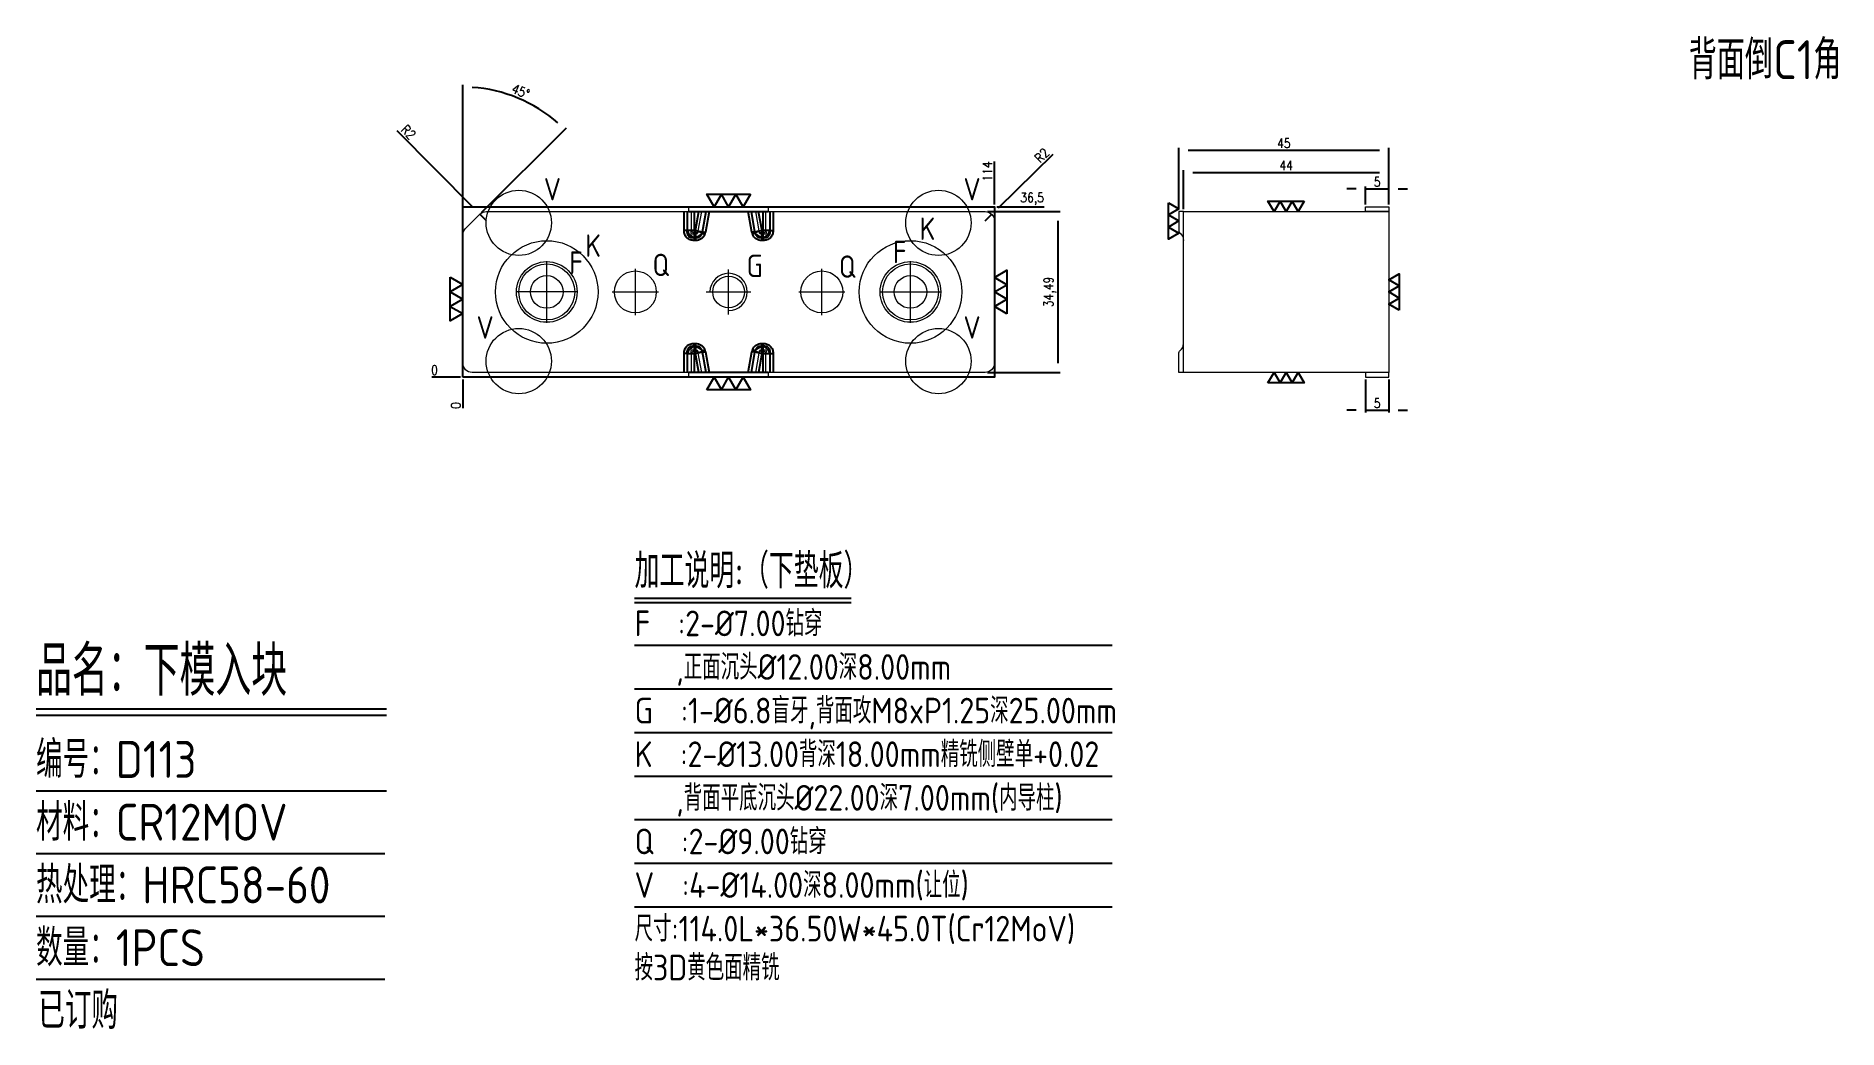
# Model space of a CAD drawing. Header units: millimetres. Extents: x 103883 to 104269, y -5203 to -4990.
import ezdxf
from ezdxf.enums import TextEntityAlignment as Align

# ---------------------------------------------------------------- set-up
doc = ezdxf.new("R2010")
doc.units = ezdxf.units.MM
for name, pattern in [('CENTER', [0]), ('DASHED', [0]), ('HIDDEN', [0])]:
    doc.linetypes.add(name, pattern=pattern)
for name, color, linetype in [('DIM', 4, 'Continuous'), ('LB_P', 2, 'Continuous'), ('PRESS', 3, 'Continuous'), ('TEXT', 4, 'Continuous')]:
    doc.layers.add(name, color=color, linetype=linetype)
doc.styles.add('gbenor', font='gbenor.shx', dxfattribs={"bigfont": 'gbcbig.shx'})
doc.styles.get("Standard").update_dxf_attribs({"font": 'txt.shx', "width": 0.85, "bigfont": 'ctxt.shx'})
doc.dimstyles.new('T-2-WX', dxfattribs={"dimtxt": 2, "dimasz": 2, "dimexe": 0.5, "dimexo": 0.5, "dimgap": 0.5, "dimtad": 1, "dimtxsty": 'Standard', "dimblk": 'OPEN30', "dimcen": 0, "dimazin": 3, "dimtfac": 1, "dimtmove": 0, "dimatfit": 3, "dimldrblk": 'OPEN30', "dimlwd": -1, "dimlwe": -1})

# ---------------------------------------------------------------- blocks, each defined once
blk = doc.blocks.new('*D7579')
at = {"layer": 'Defpoints', "color": 0}
for p in [(104173.15, -5014.48), (104173.15, -5026.64), (104128.15, -5027.64)]:
    blk.add_point(p, dxfattribs=at)
at = {"layer": 'DIM', "color": 0, "linetype": 'Continuous'}
for p, q in [((104128.15, -5027.14), (104128.15, -5013.98)), ((104130.15, -5014.48), (104171.15, -5014.48)), ((104173.15, -5026.14), (104173.15, -5013.98))]:
    blk.add_line(p, q, dxfattribs=at)
at = {"layer": 'DIM', "color": 0, "insert": (104150.65, -5012.98), "char_height": 2, "attachment_point": 5}
blk.add_mtext('45', dxfattribs=at)
blk = doc.blocks.new('_Open30')
blk = doc.blocks.new('*D7580')
at = {"layer": 'Defpoints', "color": 0}
for p in [(104173.15, -5022.77), (104168.15, -5026.64), (104173.15, -5026.64)]:
    blk.add_point(p, dxfattribs=at)
at = {"layer": 'DIM', "color": 0, "linetype": 'Continuous'}
for p, q in [((104166.15, -5022.77), (104164.15, -5022.77)), ((104168.15, -5026.14), (104168.15, -5022.27)), ((104168.15, -5022.77), (104173.15, -5022.77)), ((104173.15, -5026.14), (104173.15, -5022.27)), ((104175.15, -5022.77), (104177.15, -5022.77))]:
    blk.add_line(p, q, dxfattribs=at)
at = {"layer": 'DIM', "color": 0, "insert": (104170.65, -5021.27), "char_height": 2, "attachment_point": 5}
blk.add_mtext('5', dxfattribs=at)
blk = doc.blocks.new('*D7581')
at = {"layer": 'Defpoints', "color": 0}
for p in [(104168.15, -5063.13), (104173.15, -5063.13), (104173.15, -5070.22)]:
    blk.add_point(p, dxfattribs=at)
at = {"layer": 'DIM', "color": 0, "linetype": 'Continuous'}
for p, q in [((104168.15, -5063.63), (104168.15, -5070.72)), ((104173.15, -5063.63), (104173.15, -5070.72)), ((104166.15, -5070.22), (104164.15, -5070.22)), ((104168.15, -5070.22), (104173.15, -5070.22)), ((104175.15, -5070.22), (104177.15, -5070.22))]:
    blk.add_line(p, q, dxfattribs=at)
at = {"layer": 'DIM', "color": 0, "insert": (104170.65, -5068.72), "char_height": 2, "attachment_point": 5}
blk.add_mtext('5', dxfattribs=at)
blk = doc.blocks.new('*D7582')
at = {"layer": 'Defpoints', "color": 0}
for p in [(104173.15, -5019.25), (104173.15, -5026.64), (104129.15, -5027.64)]:
    blk.add_point(p, dxfattribs=at)
at = {"layer": 'DIM', "color": 0, "linetype": 'Continuous'}
for p, q in [((104129.15, -5027.14), (104129.15, -5018.75)), ((104131.15, -5019.25), (104171.15, -5019.25)), ((104173.15, -5026.14), (104173.15, -5018.75))]:
    blk.add_line(p, q, dxfattribs=at)
at = {"layer": 'DIM', "color": 0, "insert": (104151.15, -5017.75), "char_height": 2, "attachment_point": 5}
blk.add_mtext('44', dxfattribs=at)
blk = doc.blocks.new('*D7583')
at = {"layer": 'Defpoints', "color": 0}
for p in [(104088.59, -5026.64), (104093.59, -5026.64), (103974.59, -5063.14)]:
    blk.add_point(p, dxfattribs=at)
at = {"layer": 'DIM', "color": 0, "linetype": 'Continuous'}
blk.add_line((104089.09, -5026.64), (104099.27, -5026.64), dxfattribs=at)
at = {"layer": 'DIM', "color": 0, "insert": (104096.68, -5024.95), "char_height": 2, "attachment_point": 5}
blk.add_mtext('36,5', dxfattribs=at)
blk = doc.blocks.new('*D7584')
at = {"layer": 'Defpoints', "color": 0}
for p in [(103969.59, -5063.14), (103974.59, -5063.14), (103974.59, -5063.14)]:
    blk.add_point(p, dxfattribs=at)
at = {"layer": 'DIM', "color": 0, "linetype": 'Continuous'}
blk.add_line((103974.09, -5063.14), (103967.95, -5063.14), dxfattribs=at)
at = {"layer": 'DIM', "color": 0, "insert": (103968.52, -5061.64), "char_height": 2, "attachment_point": 5}
blk.add_mtext('0', dxfattribs=at)
blk = doc.blocks.new('*D7585')
at = {"layer": 'Defpoints', "color": 0}
for p in [(103974.59, -5063.14), (103974.59, -5063.14), (103974.59, -5068.14)]:
    blk.add_point(p, dxfattribs=at)
at = {"layer": 'DIM', "color": 0, "linetype": 'Continuous'}
blk.add_line((103974.59, -5063.64), (103974.59, -5069.77), dxfattribs=at)
at = {"layer": 'DIM', "color": 0, "insert": (103973.09, -5069.21), "char_height": 2, "attachment_point": 5, "rotation": 90}
blk.add_mtext('0', dxfattribs=at)
blk = doc.blocks.new('*D7586')
at = {"layer": 'Defpoints', "color": 0}
for p in [(104088.59, -5021.64), (104088.59, -5026.64), (103974.59, -5063.14)]:
    blk.add_point(p, dxfattribs=at)
at = {"layer": 'DIM', "color": 0, "linetype": 'Continuous'}
blk.add_line((104088.59, -5026.14), (104088.59, -5016.93), dxfattribs=at)
at = {"layer": 'DIM', "color": 0, "insert": (104087.09, -5019.04), "char_height": 2, "attachment_point": 5, "rotation": 90}
blk.add_mtext('114', dxfattribs=at)
blk = doc.blocks.new('*D7587')
at = {"layer": 'Defpoints', "color": 0}
for p in [(104086.59, -5029.64), (104088.01, -5028.24)]:
    blk.add_point(p, dxfattribs=at)
at = {"layer": 'DIM', "color": 0, "linetype": 'Continuous'}
for p, q in [((104089.44, -5026.84), (104101.16, -5015.34)), ((104086.59, -5029.64), (104088.01, -5028.24))]:
    blk.add_line(p, q, dxfattribs=at)
at = {"layer": 'DIM', "color": 0, "insert": (104098.77, -5015.59), "char_height": 2, "attachment_point": 5, "rotation": 44.462}
blk.add_mtext('R2', dxfattribs=at)
blk = doc.blocks.new('*D7588')
at = {"layer": 'Defpoints', "color": 0}
for p in [(103990.03, -5005.11), (103975.17, -5031.28), (103978.22, -5028.23), (103974.59, -5032.69), (103974.59, -5060.13)]:
    blk.add_point(p, dxfattribs=at)
at = {"layer": 'DIM', "color": 0, "linetype": 'Continuous'}
for p, q in [((103974.59, -5031.36), (103974.59, -5000.47)), ((103978.57, -5027.87), (103996.79, -5009.66))]:
    blk.add_line(p, q, dxfattribs=at)
blk.add_arc((103974.59, -5031.86), 30.9, 48.7097, 86.2903, dxfattribs=at)
at = {"layer": 'DIM', "color": 0, "insert": (103987, -5001.89), "char_height": 2, "attachment_point": 5, "rotation": 337.5}
blk.add_mtext('45%%d', dxfattribs=at)
blk = doc.blocks.new('*D7589')
at = {"layer": 'Defpoints', "color": 0}
for p in [(103978.23, -5028.22), (103979.63, -5029.64)]:
    blk.add_point(p, dxfattribs=at)
at = {"layer": 'DIM', "color": 0, "linetype": 'Continuous'}
for p, q in [((103976.82, -5026.8), (103960.52, -5010.36)), ((103979.63, -5029.64), (103978.23, -5028.22))]:
    blk.add_line(p, q, dxfattribs=at)
at = {"layer": 'DIM', "color": 0, "insert": (103962.91, -5010.63), "char_height": 2, "attachment_point": 5, "rotation": 314.741}
blk.add_mtext('R2', dxfattribs=at)
blk = doc.blocks.new('*D7590')
at = {"layer": 'Defpoints', "color": 0}
for p in [(104086.59, -5027.64), (104086.59, -5062.13), (104102.19, -5062.13)]:
    blk.add_point(p, dxfattribs=at)
at = {"layer": 'DIM', "color": 0}
for p, q in [((104087.09, -5027.64), (104102.69, -5027.64)), ((104102.19, -5029.64), (104102.19, -5060.13)), ((104087.09, -5062.13), (104102.69, -5062.13))]:
    blk.add_line(p, q, dxfattribs=at)
at = {"layer": 'DIM', "color": 0, "insert": (104100.5, -5044.89), "char_height": 2, "attachment_point": 5, "rotation": 90}
blk.add_mtext('34,49', dxfattribs=at)

msp = doc.modelspace()

# ---------------------------------------------------------------- linework, layer by layer
at = {"layer": 'DIM', "color": 4, "linetype": 'Continuous', "lineweight": 25}
for p, q in [((103883.062, -5134.228), (103958.214, -5134.228)), ((103883.062, -5135.613), (103958.214, -5135.613)), ((103883.062, -5151.838), (103958.214, -5151.838)), ((103883.062, -5165.293), (103957.888, -5165.293)), ((103883.062, -5178.748), (103957.888, -5178.748)), ((103883.062, -5192.203), (103957.888, -5192.203))]:
    msp.add_line(p, q, dxfattribs=at)
at = {"layer": 'DIM', "color": 4}
for points in [[(104036.263, -5023.941), (104034.704, -5026.641), (104033.145, -5023.941), (104031.586, -5026.641), (104030.028, -5023.941), (104028.469, -5026.641), (104026.91, -5023.941), (104036.263, -5023.941)], [(103971.886, -5041.735), (103974.586, -5043.294), (103971.886, -5044.853), (103974.586, -5046.412), (103971.886, -5047.971), (103974.586, -5049.529), (103971.886, -5051.088), (103971.886, -5041.735)], [(104091.286, -5049.568), (104088.586, -5048.009), (104091.286, -5046.45), (104088.586, -5044.891), (104091.286, -5043.333), (104088.586, -5041.774), (104091.286, -5040.215), (104091.286, -5049.568)], [(104026.91, -5065.834), (104028.469, -5063.134), (104030.028, -5065.834), (104031.586, -5063.134), (104033.145, -5065.834), (104034.704, -5063.134), (104036.263, -5065.834), (104026.91, -5065.834)]]:
    msp.add_lwpolyline(points, close=True, dxfattribs=at)
at = {"layer": 'LB_P', "linetype": 'Continuous', "lineweight": 25}
for p, q in [((104022.052, -5031.697), (104022.052, -5027.641)), ((104022.665, -5027.641), (104022.665, -5031.697)), ((104024.197, -5027.641), (104024.197, -5031.697)), ((104024.491, -5031.697), (104025.213, -5027.601)), ((104026, -5031.963), (104026.761, -5027.641)), ((104027.384, -5027.641), (104026.603, -5032.069)), ((104036.57, -5032.069), (104035.789, -5027.641)), ((104036.411, -5027.641), (104037.173, -5031.963)), ((104037.96, -5027.601), (104038.682, -5031.697)), ((104038.976, -5031.697), (104038.976, -5027.641)), ((104040.508, -5031.697), (104040.508, -5027.641)), ((104041.12, -5027.641), (104041.12, -5031.697)), ((104022.665, -5031.697), (104022.052, -5031.697)), ((104022.665, -5031.697), (104022.052, -5031.697)), ((104022.052, -5031.697), (104022.052, -5031.697)), ((104024.197, -5031.697), (104022.665, -5031.697)), ((104024.197, -5031.697), (104024.491, -5031.697)), ((104024.197, -5031.697), (104024.197, -5033.229)), ((104024.197, -5033.229), (104024.491, -5033.229)), ((104024.197, -5033.229), (104024.197, -5033.841)), ((104024.197, -5033.229), (104024.197, -5033.841)), ((104024.197, -5033.841), (104024.197, -5033.841)), ((104024.491, -5033.841), (104024.197, -5033.841)), ((104024.491, -5031.697), (104026, -5031.963)), ((104024.491, -5031.697), (104024.491, -5033.229)), ((104024.491, -5033.229), (104024.491, -5033.841)), ((104024.491, -5033.229), (104024.491, -5033.841)), ((104025.908, -5032.278), (104026.475, -5032.51)), ((104026, -5031.963), (104026.603, -5032.069)), ((104037.173, -5031.963), (104036.57, -5032.069)), ((104037.265, -5032.278), (104036.698, -5032.51)), ((104037.173, -5031.963), (104038.682, -5031.697)), ((104038.682, -5033.229), (104038.681, -5033.841)), ((104038.682, -5031.697), (104038.976, -5031.697)), ((104038.682, -5033.229), (104038.682, -5031.697)), ((104038.682, -5033.229), (104038.976, -5033.229)), ((104038.682, -5033.229), (104038.682, -5033.841)), ((104038.976, -5033.841), (104038.682, -5033.841)), ((104040.508, -5031.697), (104038.976, -5031.697)), ((104038.976, -5033.229), (104038.976, -5031.697)), ((104038.976, -5033.229), (104038.976, -5033.841)), ((104038.976, -5033.229), (104038.976, -5033.841)), ((104038.976, -5033.841), (104038.976, -5033.841)), ((104040.508, -5031.697), (104041.12, -5031.697)), ((104040.508, -5031.697), (104041.12, -5031.697)), ((104041.12, -5031.697), (104041.12, -5031.697)), ((104022.665, -5058.078), (104022.052, -5058.078)), ((104022.052, -5062.134), (104022.052, -5058.078)), ((104022.052, -5058.078), (104022.052, -5058.078)), ((104022.665, -5058.078), (104022.052, -5058.078)), ((104022.665, -5058.078), (104024.197, -5058.078)), ((104022.665, -5058.078), (104022.665, -5062.134)), ((104024.197, -5056.546), (104024.197, -5055.934)), ((104024.197, -5055.934), (104024.197, -5055.934)), ((104024.197, -5056.546), (104024.197, -5055.934)), ((104024.197, -5055.934), (104024.491, -5055.934)), ((104024.197, -5056.546), (104024.197, -5058.078)), ((104024.491, -5056.546), (104024.197, -5056.546)), ((104024.197, -5058.078), (104024.197, -5062.134)), ((104024.491, -5058.078), (104024.197, -5058.078)), ((104024.491, -5056.546), (104024.491, -5055.934)), ((104024.491, -5056.546), (104024.491, -5055.934)), ((104024.491, -5056.546), (104024.491, -5058.078)), ((104026, -5057.812), (104024.491, -5058.078)), ((104025.213, -5062.175), (104024.491, -5058.078)), ((104025.908, -5057.497), (104026.475, -5057.265)), ((104026, -5057.812), (104026.603, -5057.706)), ((104026.761, -5062.134), (104026, -5057.812)), ((104026.603, -5057.706), (104027.384, -5062.134)), ((104035.789, -5062.134), (104036.57, -5057.706)), ((104037.173, -5057.812), (104036.411, -5062.134)), ((104037.173, -5057.812), (104036.57, -5057.706)), ((104037.265, -5057.497), (104036.698, -5057.265)), ((104038.682, -5058.078), (104037.173, -5057.812)), ((104038.682, -5058.078), (104037.967, -5062.134)), ((104038.682, -5056.546), (104038.681, -5055.934)), ((104038.682, -5056.546), (104038.682, -5055.934)), ((104038.682, -5055.934), (104038.976, -5055.934)), ((104038.682, -5058.078), (104038.682, -5056.546)), ((104038.976, -5056.546), (104038.682, -5056.546)), ((104038.976, -5058.078), (104038.682, -5058.078)), ((104038.976, -5056.546), (104038.976, -5055.934)), ((104038.976, -5055.934), (104038.976, -5055.934)), ((104038.976, -5056.546), (104038.976, -5055.934)), ((104038.976, -5058.078), (104038.976, -5056.546)), ((104038.976, -5062.134), (104038.976, -5058.078)), ((104038.976, -5058.078), (104040.508, -5058.078)), ((104040.508, -5062.134), (104040.508, -5058.078)), ((104040.508, -5058.078), (104041.12, -5058.078)), ((104040.508, -5058.078), (104041.12, -5058.078)), ((104041.12, -5058.078), (104041.12, -5062.134)), ((104041.12, -5058.078), (104041.12, -5058.078))]:
    msp.add_line(p, q, dxfattribs=at)
at = {"layer": 'LB_P', "linetype": 'Continuous', "lineweight": 18}
for p, q in [((104022.052, -5031.697), (104022.052, -5027.641)), ((104023.584, -5027.641), (104023.584, -5031.697)), ((104024.197, -5027.641), (104024.197, -5031.697)), ((104024.491, -5031.697), (104025.213, -5027.601)), ((104025.094, -5031.803), (104025.829, -5027.634)), ((104027.384, -5027.641), (104026.603, -5032.069)), ((104036.57, -5032.069), (104035.789, -5027.641)), ((104037.344, -5027.634), (104038.079, -5031.803)), ((104037.96, -5027.601), (104038.682, -5031.697)), ((104038.976, -5031.697), (104038.976, -5027.641)), ((104039.588, -5031.697), (104039.588, -5027.641)), ((104041.12, -5027.641), (104041.12, -5031.697)), ((104023.584, -5031.697), (104022.052, -5031.697)), ((104023.584, -5031.697), (104022.052, -5031.697)), ((104022.052, -5031.697), (104022.052, -5031.697)), ((104024.197, -5031.697), (104023.584, -5031.697)), ((104024.197, -5031.697), (104024.491, -5031.697)), ((104024.197, -5031.697), (104024.197, -5032.309)), ((104024.197, -5032.309), (104024.197, -5033.841)), ((104024.197, -5032.309), (104024.491, -5032.309)), ((104024.197, -5032.309), (104024.197, -5033.841)), ((104024.491, -5033.841), (104024.197, -5033.841)), ((104024.197, -5033.841), (104024.197, -5033.841)), ((104024.491, -5031.697), (104024.491, -5032.309)), ((104024.491, -5031.697), (104025.094, -5031.803)), ((104024.491, -5032.309), (104024.491, -5033.841)), ((104024.491, -5032.309), (104024.491, -5033.841)), ((104024.491, -5032.309), (104024.491, -5032.309)), ((104025.058, -5031.929), (104026.475, -5032.51)), ((104025.094, -5031.803), (104026.603, -5032.069)), ((104038.079, -5031.803), (104036.57, -5032.069)), ((104038.115, -5031.929), (104036.698, -5032.51)), ((104038.079, -5031.803), (104038.682, -5031.697)), ((104038.682, -5032.309), (104038.681, -5033.841)), ((104038.682, -5031.697), (104038.976, -5031.697)), ((104038.682, -5032.309), (104038.682, -5031.697)), ((104038.682, -5032.309), (104038.976, -5032.309)), ((104038.682, -5032.309), (104038.682, -5033.841)), ((104038.682, -5032.309), (104038.682, -5032.309)), ((104038.976, -5033.841), (104038.682, -5033.841)), ((104038.976, -5032.309), (104038.976, -5031.697)), ((104039.588, -5031.697), (104038.976, -5031.697)), ((104038.976, -5032.309), (104038.976, -5033.841)), ((104038.976, -5032.309), (104038.976, -5033.841)), ((104038.976, -5033.841), (104038.976, -5033.841)), ((104039.588, -5031.697), (104041.12, -5031.697)), ((104039.588, -5031.697), (104041.12, -5031.697)), ((104041.12, -5031.697), (104041.12, -5031.697)), ((104023.584, -5058.078), (104022.052, -5058.078)), ((104023.584, -5058.078), (104022.052, -5058.078)), ((104022.052, -5058.078), (104022.052, -5058.078)), ((104022.052, -5062.134), (104022.052, -5058.078)), ((104023.584, -5058.078), (104024.197, -5058.078)), ((104023.584, -5058.078), (104023.584, -5062.134)), ((104024.197, -5057.466), (104024.197, -5055.934)), ((104024.197, -5057.466), (104024.197, -5055.934)), ((104024.197, -5055.934), (104024.491, -5055.934)), ((104024.197, -5055.934), (104024.197, -5055.934)), ((104024.197, -5057.466), (104024.197, -5058.078)), ((104024.491, -5057.466), (104024.197, -5057.466)), ((104024.197, -5058.078), (104024.197, -5062.134)), ((104024.491, -5058.078), (104024.197, -5058.078)), ((104024.491, -5057.466), (104024.491, -5055.934)), ((104024.491, -5057.466), (104024.491, -5055.934)), ((104024.491, -5057.466), (104024.491, -5058.078)), ((104024.491, -5057.466), (104024.491, -5057.466)), ((104025.094, -5057.972), (104024.491, -5058.078)), ((104025.213, -5062.175), (104024.491, -5058.078)), ((104025.058, -5057.846), (104026.475, -5057.265)), ((104025.094, -5057.972), (104026.603, -5057.706)), ((104025.829, -5062.141), (104025.094, -5057.972)), ((104026.603, -5057.706), (104027.384, -5062.134)), ((104035.789, -5062.134), (104036.57, -5057.706)), ((104038.079, -5057.972), (104036.57, -5057.706)), ((104038.115, -5057.846), (104036.698, -5057.265)), ((104038.079, -5057.972), (104037.344, -5062.141)), ((104038.682, -5058.078), (104037.967, -5062.134)), ((104038.682, -5058.078), (104038.079, -5057.972)), ((104038.682, -5057.466), (104038.681, -5055.934)), ((104038.682, -5057.466), (104038.682, -5055.934)), ((104038.682, -5055.934), (104038.976, -5055.934)), ((104038.682, -5058.078), (104038.682, -5057.466)), ((104038.976, -5057.466), (104038.682, -5057.466)), ((104038.682, -5057.466), (104038.682, -5057.466)), ((104038.976, -5058.078), (104038.682, -5058.078)), ((104038.976, -5057.466), (104038.976, -5055.934)), ((104038.976, -5057.466), (104038.976, -5055.934)), ((104038.976, -5055.934), (104038.976, -5055.934)), ((104038.976, -5058.078), (104038.976, -5057.466)), ((104038.976, -5062.134), (104038.976, -5058.078)), ((104038.976, -5058.078), (104039.588, -5058.078)), ((104039.588, -5058.078), (104041.12, -5058.078)), ((104039.588, -5062.134), (104039.588, -5058.078)), ((104039.588, -5058.078), (104041.12, -5058.078)), ((104041.12, -5058.078), (104041.12, -5062.134)), ((104041.12, -5058.078), (104041.12, -5058.078))]:
    msp.add_line(p, q, dxfattribs=at)
at = {"layer": 'LB_P', "linetype": 'Continuous'}
for p, q in [((104023.086, -5027.641), (104040.086, -5027.641)), ((104040.086, -5062.134), (104023.086, -5062.134))]:
    msp.add_line(p, q, dxfattribs=at)
at = {"layer": 'LB_P', "linetype": 'Continuous', "lineweight": 15}
for p, q in [((103992.586, -5051.488), (103992.586, -5038.288)), ((104070.586, -5051.488), (104070.586, -5038.288)), ((103999.186, -5044.888), (103985.986, -5044.888)), ((104063.986, -5044.888), (104077.186, -5044.888))]:
    msp.add_line(p, q, dxfattribs=at)
at = {"layer": 'LB_P', "color": 4, "linetype": 'CENTER', "lineweight": 15}
for p, q in [((104011.586, -5049.838), (104011.586, -5039.938)), ((104031.586, -5049.688), (104031.586, -5040.088)), ((104051.586, -5049.838), (104051.586, -5039.938)), ((104006.636, -5044.888), (104016.536, -5044.888)), ((104026.786, -5044.888), (104036.386, -5044.888)), ((104046.636, -5044.888), (104056.536, -5044.888))]:
    msp.add_line(p, q, dxfattribs=at)
at = {"layer": 'LB_P', "linetype": 'Continuous', "lineweight": 15}
msp.add_lwpolyline([(104023.086, -5027.641), (104023.086, -5026.641), (104040.086, -5026.641), (104040.086, -5027.641), (104086.586, -5027.641, -0.4142136), (104088.586, -5029.641), (104088.586, -5060.134, -0.4142136), (104086.586, -5062.134), (104040.086, -5062.134), (104040.086, -5063.134), (104023.086, -5063.134), (104023.086, -5062.134), (103976.586, -5062.134, -0.4142136), (103974.586, -5060.134), (103974.586, -5032.69, -0.1989124), (103975.172, -5031.276), (103978.221, -5028.227, -0.1989124), (103979.635, -5027.641)], format="xyb", close=True, dxfattribs=at)
for points in [[(104168.15, -5026.641), (104173.15, -5026.641), (104173.15, -5027.641), (104168.15, -5027.641)], [(104129.15, -5062.134), (104129.15, -5027.641), (104173.15, -5027.641), (104173.15, -5062.134)], [(104168.15, -5063.134), (104173.15, -5063.134), (104173.15, -5062.134), (104168.15, -5062.134)]]:
    msp.add_lwpolyline(points, close=True, dxfattribs=at)
at = {"layer": 'LB_P', "linetype": 'Continuous', "lineweight": 15, "elevation": 0}
for points in [[(104129.15, -5027.641), (104128.15, -5027.641), (104128.15, -5031.697, 0.2216709), (104128.436, -5032.309, -0.2216709), (104129.15, -5033.841)], [(104129.15, -5062.134), (104128.15, -5062.134), (104128.15, -5058.078, -0.2216709), (104128.436, -5057.466, 0.2216709), (104129.15, -5055.934)]]:
    msp.add_lwpolyline(points, format="xyb", dxfattribs=at)
at = {"layer": 'LB_P', "linetype": 'Continuous', "lineweight": 25, "flags": 128}
for points in [[(104024.491, -5033.229), (104024.491, -5033.229), (104024.491, -5033.229), (104024.491, -5033.229), (104024.491, -5033.229), (104024.491, -5033.229), (104024.491, -5033.229), (104024.491, -5033.229), (104024.491, -5033.229)], [(104024.491, -5033.841), (104024.491, -5033.841), (104024.491, -5033.841), (104024.491, -5033.841), (104024.491, -5033.841), (104024.491, -5033.841), (104024.491, -5033.841), (104024.491, -5033.841), (104024.491, -5033.841)], [(104038.682, -5033.841), (104038.682, -5033.841), (104038.682, -5033.841), (104038.682, -5033.841), (104038.682, -5033.841), (104038.682, -5033.841), (104038.682, -5033.841), (104038.682, -5033.841), (104038.681, -5033.841)], [(104038.682, -5033.229), (104038.682, -5033.229), (104038.682, -5033.229), (104038.682, -5033.229), (104038.682, -5033.229), (104038.682, -5033.229), (104038.682, -5033.229), (104038.682, -5033.229), (104038.682, -5033.229)], [(104024.491, -5055.934), (104024.491, -5055.934), (104024.491, -5055.934), (104024.491, -5055.934), (104024.491, -5055.934), (104024.491, -5055.934), (104024.491, -5055.934), (104024.491, -5055.934), (104024.491, -5055.934)], [(104024.491, -5056.546), (104024.491, -5056.546), (104024.491, -5056.546), (104024.491, -5056.546), (104024.491, -5056.546), (104024.491, -5056.546), (104024.491, -5056.546), (104024.491, -5056.546), (104024.491, -5056.546)], [(104038.681, -5055.934), (104038.682, -5055.934), (104038.682, -5055.934), (104038.682, -5055.934), (104038.682, -5055.934), (104038.682, -5055.934), (104038.682, -5055.934), (104038.682, -5055.934), (104038.682, -5055.934)], [(104038.682, -5056.546), (104038.682, -5056.546), (104038.682, -5056.546), (104038.682, -5056.546), (104038.682, -5056.546), (104038.682, -5056.546), (104038.682, -5056.546), (104038.682, -5056.546), (104038.682, -5056.546)]]:
    msp.add_lwpolyline(points, dxfattribs=at)
at = {"layer": 'LB_P', "linetype": 'Continuous', "lineweight": 18, "flags": 128}
for points in [[(104024.491, -5033.841), (104024.491, -5033.841), (104024.491, -5033.841), (104024.491, -5033.841), (104024.491, -5033.841), (104024.491, -5033.841), (104024.491, -5033.841), (104024.491, -5033.841), (104024.491, -5033.841)], [(104038.682, -5033.841), (104038.682, -5033.841), (104038.682, -5033.841), (104038.682, -5033.841), (104038.682, -5033.841), (104038.682, -5033.841), (104038.682, -5033.841), (104038.682, -5033.841), (104038.681, -5033.841)], [(104024.491, -5055.934), (104024.491, -5055.934), (104024.491, -5055.934), (104024.491, -5055.934), (104024.491, -5055.934), (104024.491, -5055.934), (104024.491, -5055.934), (104024.491, -5055.934), (104024.491, -5055.934)], [(104038.681, -5055.934), (104038.682, -5055.934), (104038.682, -5055.934), (104038.682, -5055.934), (104038.682, -5055.934), (104038.682, -5055.934), (104038.682, -5055.934), (104038.682, -5055.934), (104038.682, -5055.934)]]:
    msp.add_lwpolyline(points, dxfattribs=at)
at = {"layer": 'LB_P', "color": 94, "linetype": 'Continuous', "lineweight": 15}
for centre in [(103986.586, -5030.067), (104076.586, -5030.067), (103986.586, -5059.708), (104076.586, -5059.708)]:
    msp.add_circle(centre, 7, dxfattribs=at)
at = {"layer": 'LB_P', "linetype": 'HIDDEN', "lineweight": 15}
for centre, radius in [((103992.586, -5044.888), 11), ((104070.586, -5044.888), 11), ((103992.586, -5044.888), 6.5), ((104070.586, -5044.888), 6.5)]:
    msp.add_circle(centre, radius, dxfattribs=at)
at = {"layer": 'LB_P', "linetype": 'Continuous', "lineweight": 15}
for centre, radius in [((103992.586, -5044.888), 6), ((104070.586, -5044.888), 6), ((103992.586, -5044.888), 3.5), ((104011.586, -5044.888), 4.5), ((104051.586, -5044.888), 4.5), ((104070.586, -5044.888), 3.5)]:
    msp.add_circle(centre, radius, dxfattribs=at)
at = {"layer": 'LB_P', "color": 4, "linetype": 'DASHED', "lineweight": 15}
msp.add_circle((104031.586, -5044.888), 3.4, dxfattribs=at)
at = {"layer": 'LB_P', "linetype": 'Continuous', "lineweight": 25}
for centre, radius, start, end in [((104025.361, -5030.533), 2.936, 203.35432, 246.64568), ((104023.735, -5030.57), 2.764, 285.87878, 321.8461), ((104024.491, -5031.697), 1.532, 337.70914, 350), ((104024.491, -5031.697), 2.145, 337.70914, 350), ((104038.682, -5031.697), 2.145, 190, 202.29086), ((104038.682, -5031.697), 1.532, 190, 202.29086), ((104039.438, -5030.57), 2.764, 218.1539, 254.12122), ((104037.812, -5030.533), 2.936, 293.35432, 336.64568), ((104025.361, -5059.242), 2.936, 113.35432, 156.64568), ((104023.735, -5059.205), 2.764, 38.1539, 74.12122), ((104024.491, -5058.078), 1.532, 10, 22.29086), ((104024.491, -5058.078), 2.145, 10, 22.29086), ((104038.682, -5058.078), 2.145, 157.70914, 170), ((104038.682, -5058.078), 1.532, 157.70914, 170), ((104039.438, -5059.205), 2.764, 105.87878, 141.8461), ((104037.812, -5059.242), 2.936, 23.35432, 66.64568)]:
    msp.add_arc(centre, radius, start, end, dxfattribs=at)
at = {"layer": 'LB_P', "linetype": 'Continuous', "lineweight": 18}
for centre, radius, start, end in [((104024.663, -5031.231), 1.174, 203.35432, 246.64568), ((104024.189, -5031.246), 1.105, 285.87878, 321.8461), ((104024.491, -5031.697), 0.613, 337.70914, 350), ((104024.491, -5031.697), 2.145, 337.70914, 350), ((104038.682, -5031.697), 2.145, 190, 202.29086), ((104038.682, -5031.697), 0.613, 190, 202.29086), ((104038.984, -5031.246), 1.105, 218.1539, 254.12122), ((104038.51, -5031.231), 1.174, 293.35432, 336.64568), ((104024.663, -5058.544), 1.174, 113.35432, 156.64568), ((104024.189, -5058.529), 1.105, 38.1539, 74.12122), ((104024.491, -5058.078), 0.613, 10, 22.29086), ((104024.491, -5058.078), 2.145, 10, 22.29086), ((104038.682, -5058.078), 2.145, 157.70914, 170), ((104038.682, -5058.078), 0.613, 157.70914, 170), ((104038.984, -5058.529), 1.105, 105.87878, 141.8461), ((104038.51, -5058.544), 1.174, 23.35432, 66.64568)]:
    msp.add_arc(centre, radius, start, end, dxfattribs=at)
at = {"layer": 'LB_P', "color": 4, "linetype": 'DASHED', "lineweight": 15}
msp.add_arc((104031.586, -5044.888), 4, 270, 180, dxfattribs=at)
at = {"layer": 'LB_P', "linetype": 'Continuous', "lineweight": 25}
for points, knots in [([(104024.197, -5033.841), (104023.913, -5033.841), (104023.625, -5033.801), (104023.09, -5033.612), (104022.839, -5033.463), (104022.436, -5033.059), (104022.284, -5032.81), (104022.093, -5032.27), (104022.053, -5031.983), (104022.052, -5031.697)], [0, 0, 0, 0, 0.25, 0.25, 0.5, 0.5, 0.75, 0.75, 1, 1, 1, 1]), ([(104022.665, -5031.697), (104022.661, -5031.748), (104022.652, -5031.847), (104022.652, -5031.993), (104022.662, -5032.133), (104022.681, -5032.265), (104022.711, -5032.39), (104022.75, -5032.507), (104022.798, -5032.616), (104022.855, -5032.717), (104022.921, -5032.809), (104023.021, -5032.922), (104023.171, -5033.042), (104023.385, -5033.15), (104023.63, -5033.218), (104023.906, -5033.249), (104024.097, -5033.236), (104024.197, -5033.229)], [0, 0, 0, 0, 0.0597626, 0.1167584, 0.1711544, 0.2231423, 0.272942, 0.3208033, 0.3670075, 0.4118673, 0.4557238, 0.4989422, 0.5863525, 0.6777414, 0.7757786, 0.8826369, 1, 1, 1, 1]), ([(104024.491, -5033.229), (104024.534, -5033.232), (104024.617, -5033.237), (104024.741, -5033.234), (104024.861, -5033.222), (104024.976, -5033.2), (104025.086, -5033.17), (104025.19, -5033.13), (104025.289, -5033.082), (104025.414, -5033.007), (104025.557, -5032.89), (104025.704, -5032.716), (104025.826, -5032.51), (104025.88, -5032.357), (104025.908, -5032.278)], [0, 0, 0, 0, 0.0688566, 0.1353777, 0.1997982, 0.2623768, 0.3233956, 0.3831588, 0.44199, 0.5002286, 0.6171629, 0.737821, 0.8647123, 1, 1, 1, 1]), ([(104026.475, -5032.51), (104026.395, -5032.706), (104026.289, -5032.893), (104026.028, -5033.226), (104025.872, -5033.373), (104025.521, -5033.609), (104025.326, -5033.698), (104024.918, -5033.814), (104024.704, -5033.841), (104024.491, -5033.841)], [0, 0, 0, 0, 0.25, 0.25, 0.5, 0.5, 0.75, 0.75, 1, 1, 1, 1]), ([(104038.681, -5033.841), (104038.47, -5033.841), (104038.257, -5033.814), (104037.85, -5033.699), (104037.655, -5033.61), (104037.303, -5033.375), (104037.147, -5033.228), (104036.884, -5032.894), (104036.778, -5032.707), (104036.698, -5032.51)], [0, 0, 0, 0, 0.25, 0.25, 0.5, 0.5, 0.75, 0.75, 1, 1, 1, 1]), ([(104037.265, -5032.278), (104037.278, -5032.318), (104037.305, -5032.398), (104037.355, -5032.511), (104037.411, -5032.617), (104037.474, -5032.715), (104037.544, -5032.805), (104037.62, -5032.887), (104037.702, -5032.961), (104037.819, -5033.048), (104037.982, -5033.136), (104038.199, -5033.205), (104038.435, -5033.24), (104038.598, -5033.233), (104038.682, -5033.229)], [0, 0, 0, 0, 0.06885665, 0.13537771, 0.19979819, 0.26237678, 0.32339557, 0.38315877, 0.44199005, 0.50022863, 0.61716295, 0.737821, 0.86471232, 1, 1, 1, 1]), ([(104038.976, -5033.229), (104039.027, -5033.233), (104039.126, -5033.242), (104039.272, -5033.242), (104039.412, -5033.232), (104039.544, -5033.213), (104039.669, -5033.183), (104039.786, -5033.144), (104039.895, -5033.096), (104039.996, -5033.039), (104040.088, -5032.973), (104040.201, -5032.873), (104040.321, -5032.723), (104040.429, -5032.509), (104040.497, -5032.264), (104040.528, -5031.988), (104040.515, -5031.797), (104040.508, -5031.697)], [0, 0, 0, 0, 0.0597626, 0.1167584, 0.1711544, 0.2231423, 0.272942, 0.3208033, 0.3670075, 0.4118673, 0.4557238, 0.4989422, 0.5863525, 0.6777414, 0.7757786, 0.8826369, 1, 1, 1, 1]), ([(104041.12, -5031.697), (104041.12, -5031.981), (104041.08, -5032.269), (104040.891, -5032.804), (104040.742, -5033.054), (104040.338, -5033.458), (104040.089, -5033.61), (104039.549, -5033.801), (104039.262, -5033.841), (104038.976, -5033.841)], [0, 0, 0, 0, 0.25, 0.25, 0.5, 0.5, 0.75, 0.75, 1, 1, 1, 1]), ([(104022.052, -5058.078), (104022.053, -5057.794), (104022.093, -5057.506), (104022.282, -5056.971), (104022.431, -5056.721), (104022.835, -5056.317), (104023.084, -5056.165), (104023.624, -5055.974), (104023.911, -5055.934), (104024.197, -5055.934)], [0, 0, 0, 0, 0.25, 0.25, 0.5, 0.5, 0.75, 0.75, 1, 1, 1, 1]), ([(104024.197, -5056.546), (104024.146, -5056.542), (104024.047, -5056.533), (104023.901, -5056.533), (104023.761, -5056.543), (104023.629, -5056.562), (104023.504, -5056.592), (104023.387, -5056.631), (104023.278, -5056.679), (104023.177, -5056.736), (104023.085, -5056.802), (104022.972, -5056.902), (104022.852, -5057.052), (104022.744, -5057.266), (104022.676, -5057.511), (104022.645, -5057.787), (104022.658, -5057.978), (104022.665, -5058.078)], [0, 0, 0, 0, 0.0597626, 0.1167584, 0.1711544, 0.2231423, 0.272942, 0.3208033, 0.3670075, 0.4118673, 0.4557238, 0.4989422, 0.5863525, 0.6777414, 0.7757786, 0.8826369, 1, 1, 1, 1]), ([(104024.491, -5055.934), (104024.702, -5055.934), (104024.916, -5055.961), (104025.323, -5056.076), (104025.518, -5056.165), (104025.87, -5056.4), (104026.026, -5056.547), (104026.289, -5056.881), (104026.395, -5057.068), (104026.475, -5057.265)], [0, 0, 0, 0, 0.25, 0.25, 0.5, 0.5, 0.75, 0.75, 1, 1, 1, 1]), ([(104025.908, -5057.497), (104025.895, -5057.457), (104025.868, -5057.377), (104025.818, -5057.264), (104025.762, -5057.158), (104025.698, -5057.06), (104025.629, -5056.97), (104025.552, -5056.888), (104025.47, -5056.814), (104025.353, -5056.727), (104025.191, -5056.639), (104024.974, -5056.57), (104024.737, -5056.535), (104024.575, -5056.542), (104024.491, -5056.546)], [0, 0, 0, 0, 0.06885665, 0.13537771, 0.19979819, 0.26237678, 0.32339557, 0.38315877, 0.44199005, 0.50022863, 0.61716295, 0.737821, 0.86471232, 1, 1, 1, 1]), ([(104036.698, -5057.265), (104036.778, -5057.07), (104036.884, -5056.882), (104037.144, -5056.549), (104037.301, -5056.402), (104037.652, -5056.166), (104037.847, -5056.077), (104038.255, -5055.961), (104038.469, -5055.934), (104038.681, -5055.934)], [0, 0, 0, 0, 0.25, 0.25, 0.5, 0.5, 0.75, 0.75, 1, 1, 1, 1]), ([(104038.682, -5056.546), (104038.639, -5056.543), (104038.555, -5056.538), (104038.432, -5056.541), (104038.312, -5056.553), (104038.197, -5056.575), (104038.087, -5056.605), (104037.983, -5056.645), (104037.884, -5056.693), (104037.759, -5056.768), (104037.615, -5056.885), (104037.469, -5057.059), (104037.347, -5057.265), (104037.293, -5057.418), (104037.265, -5057.497)], [0, 0, 0, 0, 0.0688566, 0.1353777, 0.1997982, 0.2623768, 0.3233956, 0.3831588, 0.44199, 0.5002286, 0.6171629, 0.737821, 0.8647123, 1, 1, 1, 1]), ([(104038.976, -5055.934), (104039.26, -5055.934), (104039.548, -5055.974), (104040.083, -5056.163), (104040.333, -5056.312), (104040.737, -5056.716), (104040.889, -5056.965), (104041.08, -5057.505), (104041.12, -5057.792), (104041.12, -5058.078)], [0, 0, 0, 0, 0.25, 0.25, 0.5, 0.5, 0.75, 0.75, 1, 1, 1, 1]), ([(104040.508, -5058.078), (104040.512, -5058.027), (104040.521, -5057.928), (104040.521, -5057.782), (104040.511, -5057.642), (104040.492, -5057.51), (104040.462, -5057.385), (104040.423, -5057.268), (104040.375, -5057.159), (104040.318, -5057.058), (104040.251, -5056.966), (104040.152, -5056.853), (104040.002, -5056.733), (104039.788, -5056.625), (104039.542, -5056.557), (104039.267, -5056.526), (104039.076, -5056.539), (104038.976, -5056.546)], [0, 0, 0, 0, 0.0597626, 0.1167584, 0.1711544, 0.2231423, 0.272942, 0.3208033, 0.3670075, 0.4118673, 0.4557238, 0.4989422, 0.5863525, 0.6777414, 0.7757786, 0.8826369, 1, 1, 1, 1])]:
    msp.add_open_spline(points, degree=3, knots=knots, dxfattribs=at)
at = {"layer": 'LB_P', "linetype": 'Continuous', "lineweight": 18}
for points, knots in [([(104024.197, -5033.841), (104023.913, -5033.841), (104023.625, -5033.801), (104023.09, -5033.612), (104022.839, -5033.463), (104022.436, -5033.059), (104022.284, -5032.81), (104022.093, -5032.27), (104022.053, -5031.983), (104022.052, -5031.697)], [0, 0, 0, 0, 0.25, 0.25, 0.5, 0.5, 0.75, 0.75, 1, 1, 1, 1]), ([(104023.584, -5031.697), (104023.428, -5032.067), (104023.457, -5032.258), (104023.636, -5032.437), (104023.827, -5032.466), (104024.197, -5032.309)], [0, 0, 0, 0, 0.5, 0.5, 1, 1, 1, 1]), ([(104024.491, -5032.309), (104024.525, -5032.323), (104024.587, -5032.347), (104024.678, -5032.367), (104024.77, -5032.373), (104024.85, -5032.358), (104024.912, -5032.325), (104024.98, -5032.269), (104025.051, -5032.131), (104025.055, -5032.005), (104025.058, -5031.929)], [0, 0, 0, 0, 0.1308189, 0.2380973, 0.3261466, 0.4458915, 0.5009632, 0.5560413, 0.7291173, 1, 1, 1, 1]), ([(104026.475, -5032.51), (104026.395, -5032.706), (104026.289, -5032.893), (104026.028, -5033.226), (104025.872, -5033.373), (104025.521, -5033.609), (104025.326, -5033.698), (104024.918, -5033.814), (104024.704, -5033.841), (104024.491, -5033.841)], [0, 0, 0, 0, 0.25, 0.25, 0.5, 0.5, 0.75, 0.75, 1, 1, 1, 1]), ([(104038.681, -5033.841), (104038.47, -5033.841), (104038.257, -5033.814), (104037.85, -5033.699), (104037.655, -5033.61), (104037.303, -5033.375), (104037.147, -5033.228), (104036.884, -5032.894), (104036.778, -5032.707), (104036.698, -5032.51)], [0, 0, 0, 0, 0.25, 0.25, 0.5, 0.5, 0.75, 0.75, 1, 1, 1, 1]), ([(104038.115, -5031.929), (104038.116, -5031.966), (104038.117, -5032.032), (104038.133, -5032.124), (104038.162, -5032.211), (104038.206, -5032.28), (104038.26, -5032.325), (104038.338, -5032.366), (104038.493, -5032.38), (104038.61, -5032.336), (104038.682, -5032.309)], [0, 0, 0, 0, 0.1308189, 0.2380973, 0.3261466, 0.4458915, 0.5009632, 0.5560413, 0.7291173, 1, 1, 1, 1]), ([(104038.976, -5032.309), (104039.346, -5032.466), (104039.537, -5032.437), (104039.716, -5032.258), (104039.745, -5032.067), (104039.588, -5031.697)], [0, 0, 0, 0, 0.5, 0.5, 1, 1, 1, 1]), ([(104041.12, -5031.697), (104041.12, -5031.981), (104041.08, -5032.269), (104040.891, -5032.804), (104040.742, -5033.054), (104040.338, -5033.458), (104040.089, -5033.61), (104039.549, -5033.801), (104039.262, -5033.841), (104038.976, -5033.841)], [0, 0, 0, 0, 0.25, 0.25, 0.5, 0.5, 0.75, 0.75, 1, 1, 1, 1]), ([(104022.052, -5058.078), (104022.053, -5057.794), (104022.093, -5057.506), (104022.282, -5056.971), (104022.431, -5056.721), (104022.835, -5056.317), (104023.084, -5056.165), (104023.624, -5055.974), (104023.911, -5055.934), (104024.197, -5055.934)], [0, 0, 0, 0, 0.25, 0.25, 0.5, 0.5, 0.75, 0.75, 1, 1, 1, 1]), ([(104024.197, -5057.466), (104023.827, -5057.309), (104023.636, -5057.338), (104023.457, -5057.517), (104023.428, -5057.708), (104023.584, -5058.078)], [0, 0, 0, 0, 0.5, 0.5, 1, 1, 1, 1]), ([(104024.491, -5055.934), (104024.702, -5055.934), (104024.916, -5055.961), (104025.323, -5056.076), (104025.518, -5056.165), (104025.87, -5056.4), (104026.026, -5056.547), (104026.289, -5056.881), (104026.395, -5057.068), (104026.475, -5057.265)], [0, 0, 0, 0, 0.25, 0.25, 0.5, 0.5, 0.75, 0.75, 1, 1, 1, 1]), ([(104025.058, -5057.846), (104025.057, -5057.809), (104025.056, -5057.743), (104025.04, -5057.651), (104025.011, -5057.564), (104024.967, -5057.495), (104024.912, -5057.45), (104024.835, -5057.409), (104024.68, -5057.395), (104024.563, -5057.439), (104024.491, -5057.466)], [0, 0, 0, 0, 0.1308189, 0.2380973, 0.3261466, 0.4458915, 0.5009632, 0.5560413, 0.7291173, 1, 1, 1, 1]), ([(104036.698, -5057.265), (104036.778, -5057.07), (104036.884, -5056.882), (104037.144, -5056.549), (104037.301, -5056.402), (104037.652, -5056.166), (104037.847, -5056.077), (104038.255, -5055.961), (104038.469, -5055.934), (104038.681, -5055.934)], [0, 0, 0, 0, 0.25, 0.25, 0.5, 0.5, 0.75, 0.75, 1, 1, 1, 1]), ([(104038.682, -5057.466), (104038.648, -5057.452), (104038.586, -5057.428), (104038.495, -5057.408), (104038.403, -5057.402), (104038.323, -5057.417), (104038.26, -5057.45), (104038.193, -5057.506), (104038.122, -5057.644), (104038.118, -5057.77), (104038.115, -5057.846)], [0, 0, 0, 0, 0.1308189, 0.2380973, 0.3261466, 0.4458915, 0.5009632, 0.5560413, 0.7291173, 1, 1, 1, 1]), ([(104038.976, -5055.934), (104039.26, -5055.934), (104039.548, -5055.974), (104040.083, -5056.163), (104040.333, -5056.312), (104040.737, -5056.716), (104040.889, -5056.965), (104041.08, -5057.505), (104041.12, -5057.792), (104041.12, -5058.078)], [0, 0, 0, 0, 0.25, 0.25, 0.5, 0.5, 0.75, 0.75, 1, 1, 1, 1]), ([(104039.588, -5058.078), (104039.745, -5057.708), (104039.716, -5057.517), (104039.537, -5057.338), (104039.346, -5057.309), (104038.976, -5057.466)], [0, 0, 0, 0, 0.5, 0.5, 1, 1, 1, 1])]:
    msp.add_open_spline(points, degree=3, knots=knots, dxfattribs=at)
at = {"layer": 'PRESS', "color": 8, "linetype": 'HIDDEN'}
msp.add_lwpolyline([(103974.586, -5063.141), (103974.586, -5026.641), (104088.586, -5026.641), (104088.586, -5063.141)], close=True, dxfattribs=at)
at = {"layer": 'TEXT', "color": 3, "linetype": 'Continuous'}
for p, q in [((104011.418, -5110.524), (104057.882, -5110.524)), ((104011.418, -5111.487), (104057.882, -5111.487)), ((104011.418, -5120.617), (104113.821, -5120.617)), ((104011.418, -5129.967), (104113.821, -5129.967)), ((104011.418, -5139.317), (104113.821, -5139.317)), ((104011.418, -5148.667), (104113.821, -5148.667)), ((104011.418, -5158.017), (104113.821, -5158.017)), ((104011.418, -5167.367), (104113.821, -5167.367)), ((104011.418, -5176.717), (104113.821, -5176.717))]:
    msp.add_line(p, q, dxfattribs=at)
at = {"layer": 'TEXT', "color": 4, "linetype": 'Continuous', "elevation": 0}
msp.add_lwpolyline([(104125.9, -5025.772), (104128.15, -5027.071), (104125.9, -5028.37), (104128.15, -5029.669), (104125.9, -5030.968), (104128.15, -5032.267), (104125.9, -5033.566), (104125.9, -5025.772)], close=True, dxfattribs=at)
at = {"layer": 'TEXT', "color": 4, "linetype": 'Continuous'}
for points in [[(104155.047, -5025.391), (104153.748, -5027.641), (104152.449, -5025.391), (104151.15, -5027.641), (104149.851, -5025.391), (104148.552, -5027.641), (104147.253, -5025.391), (104155.047, -5025.391)], [(104175.4, -5048.785), (104173.15, -5047.486), (104175.4, -5046.187), (104173.15, -5044.888), (104175.4, -5043.588), (104173.15, -5042.289), (104175.4, -5040.99), (104175.4, -5048.785)], [(104147.253, -5064.384), (104148.552, -5062.134), (104149.851, -5064.384), (104151.15, -5062.134), (104152.449, -5064.384), (104153.748, -5062.134), (104155.047, -5064.384), (104147.253, -5064.384)]]:
    msp.add_lwpolyline(points, close=True, dxfattribs=at)

# ---------------------------------------------------------------- texts
at = {"layer": 'DIM', "color": 3, "linetype": 'Continuous', "lineweight": 25, "style": 'gbenor'}
for s, height, p in [('品名：下模入块', 10.6847, (103883.062, -5131.458)), ('编号：D113', 7.9146, (103883.062, -5149.068)), ('材料：CR12MOV', 7.9146, (103883.062, -5162.523)), ('热处理：HRC58-60', 7.91461, (103883.062, -5175.978)), ('数量：1PCS', 7.9146, (103883.062, -5189.432)), ('已订购', 7.9146, (103883.543, -5202.887))]:
    msp.add_text(s, height=height, dxfattribs=at).set_placement(p)
at = {"layer": 'TEXT', "color": 4, "lineweight": 18, "style": 'gbenor'}
msp.add_text('背面倒C1角', height=8.3562, dxfattribs=at).set_placement((104237.505, -4999.271))
at = {"layer": 'TEXT', "color": 4, "linetype": 'Continuous', "style": 'gbenor'}
for s, p in [('V', (103993.799, -5022.855)), ('V', (104083.799, -5022.855)), ('K', (104074.221, -5031.324)), ('K', (104002.515, -5034.959)), ('F', (104068.292, -5036.323)), ('F', (103998.856, -5038.618)), ('Q', (104017.042, -5039.084)), ('G', (104037.186, -5039.287)), ('Q', (104057.031, -5039.443)), ('V', (103979.374, -5052.495)), ('V', (104083.799, -5052.495))]:
    msp.add_text(s, height=4.8, dxfattribs=at).set_placement(p, align=Align.MIDDLE_CENTER)
for s, height, p in [('加工说明:（下垫板）', 7.425, (104011.418, -5108.407)), ('F  :2-%%c7.00钻穿', 5.5, (104011.418, -5118.692)), ('   ,正面沉头%%C12.00深8.00mm', 5.5, (104011.418, -5128.042)), ('G  :1-%%C6.8盲牙,背面攻M8xP1.25深25.00mm', 5.5, (104011.418, -5137.392)), ('   ,背面平底沉头%%c22.00深7.00mm(内导柱)', 5.5, (104011.418, -5156.092)), ('Q  :2-%%c9.00钻穿', 5.5, (104011.418, -5165.442)), ('V  :4-%%c14.00深8.00mm(让位)', 5.5, (104011.418, -5174.792)), ('尺寸:114.0L*36.50W*45.0T(Cr12MoV)', 5.5, (104011.418, -5184.142))]:
    msp.add_text(s, height=height, dxfattribs=at).set_placement(p)
at = {"layer": 'TEXT', "color": 2, "linetype": 'Continuous', "style": 'gbenor'}
for s, p in [('K  :2-%%C13.00背深18.00mm精铣侧壁单+0.02', (104011.418, -5146.742)), ('按3D黄色面精铣', (104011.418, -5192.478))]:
    msp.add_text(s, height=5.5, dxfattribs=at).set_placement(p)

# ---------------------------------------------------------------- dimensions: what is measured, and where the dimension line sits
at = {"layer": 'DIM', "color": 4, "linetype": 'Continuous'}
dim = msp.add_angular_dim_2l(base=(103990.034, -5005.106), line1=((103975.172, -5031.276), (103978.221, -5028.227)), line2=((103974.586, -5060.134), (103974.586, -5032.69)), dimstyle='T-2-WX', dxfattribs=at)
dim.commit()
dim.dimension.update_dxf_attribs({"geometry": '*D7588', "text_midpoint": (103987.002, -5001.888)})
for center, mpoint, picture, middle in [((103979.635, -5029.641), (103978.227, -5028.221), '*D7589', (103961.844, -5011.69)), ((104086.586, -5029.641), (104088.014, -5028.241), '*D7587', (104099.817, -5016.657))]:
    dim = msp.add_radius_dim(center=center, mpoint=mpoint, dimstyle='T-2-WX', dxfattribs=at)
    dim.commit()
    dim.dimension.update_dxf_attribs({"geometry": picture, "text_midpoint": middle, "dimtype": 164})
for base, p1, p2, picture, middle in [((104173.15, -5014.476), (104128.15, -5027.641, 0), (104173.15, -5026.641), '*D7579', (104150.65, -5012.976)), ((104173.15, -5019.252), (104129.15, -5027.641), (104173.15, -5026.641), '*D7582', (104151.15, -5017.752)), ((104173.15, -5022.775), (104168.15, -5026.641), (104173.15, -5026.641), '*D7580', (104170.65, -5021.275)), ((104173.15, -5070.224), (104168.15, -5063.134), (104173.15, -5063.134), '*D7581', (104170.65, -5068.724))]:
    dim = msp.add_linear_dim(base=base, p1=p1, p2=p2, dimstyle='T-2-WX', dxfattribs=at)
    dim.commit()
    dim.dimension.update_dxf_attribs({"geometry": picture, "text_midpoint": middle})
for feature_location, offset, dtype, origin, picture, middle in [((104088.586, -5026.641), (0, 5), 1, (103974.586, -5063.141), '*D7586', (104087.086, -5019.037)), ((104088.586, -5026.641), (5, 0), 0, (103974.586, -5063.141), '*D7583', (104096.677, -5024.951)), ((103974.586443601, -5063.141468194), (-5, 0), 0, (103974.586443601, -5063.141468194), '*D7584', (103968.519776935, -5061.641468194)), ((103974.586443601, -5063.141468194), (0, -5), 1, (103974.586443601, -5063.141468194), '*D7585', (103973.086443601, -5069.208134861))]:
    dim = msp.add_ordinate_dim(feature_location=feature_location, offset=offset, dtype=dtype, origin=origin, dimstyle='T-2-WX', dxfattribs=at)
    dim.commit()
    dim.dimension.update_dxf_attribs({"geometry": picture, "text_midpoint": middle})
at = {"layer": 'DIM', "color": 4}
dim = msp.add_linear_dim(base=(104102.194, -5062.134), p1=(104086.586, -5027.641), p2=(104086.586, -5062.134), angle=90, dimstyle='T-2-WX', dxfattribs=at)
dim.commit()
dim.dimension.update_dxf_attribs({"geometry": '*D7590', "text_midpoint": (104100.504, -5044.888)})

doc.saveas('drawing.dxf')
